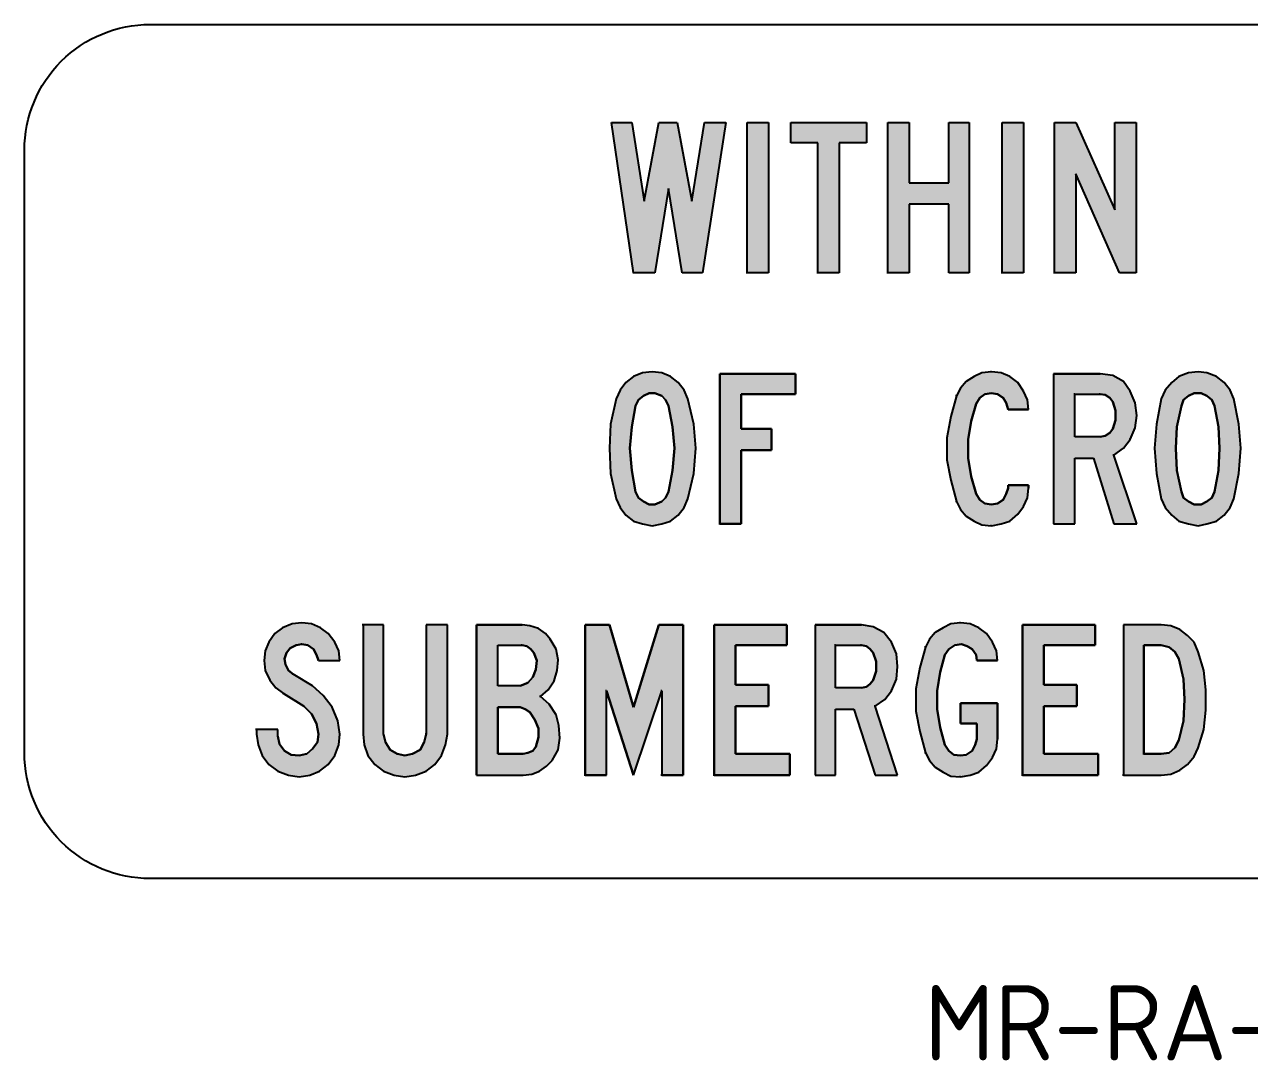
# Model space of a CAD drawing. Extents: x 156.8 to 246.8, y 192.8 to 234.
# Drawn here: x 156.84 to 205.58, y 192.76 to 234 of the extents above; entities that cross this region are included whole.
import ezdxf

# ---------------------------------------------------------------- set-up
doc = ezdxf.new("R2010")
doc.units = 0
doc.header["$MEASUREMENT"] = 0
doc.linetypes.add('CENTERX2', pattern=[101.6, 63.5, -12.7, 12.7, -12.7])
doc.layers.get('0').update_dxf_attribs({"linetype": 'CONTINUOUS'})
doc.layers.add('L35', color=3, linetype='CONTINUOUS')
doc.layers.add('T25', color=1, linetype='CONTINUOUS')
doc.styles.add('ISO', font='iso3098b.shx')

msp = doc.modelspace()

# ---------------------------------------------------------------- hatches: boundary and pattern name
at = {"layer": 'T25', "linetype": 'CENTERX2'}
h = msp.add_hatch(color=256, dxfattribs=at)
h.paths.add_polyline_path([(181.926, 224.114), (181.077, 224.114), (180.189, 230.096), (181, 230.096), (181.501, 226.97), (182.08, 230.096), (182.813, 230.096), (183.392, 226.97), (183.894, 230.096), (184.743, 230.096), (183.817, 224.114), (183.006, 224.114), (182.466, 227.472)])
h.paths.add_polyline_path([(186.441, 224.114), (185.592, 224.114), (185.592, 230.096), (186.441, 230.096)])
h.paths.add_polyline_path([(189.258, 224.114), (188.409, 224.114), (188.409, 229.285), (187.329, 229.285), (187.329, 230.096), (190.339, 230.096), (190.339, 229.285), (189.258, 229.285)])
h.paths.add_polyline_path([(192.037, 224.114), (191.188, 224.114), (191.188, 230.096), (192.037, 230.096), (192.037, 227.703), (193.619, 227.703), (193.619, 230.096), (194.43, 230.096), (194.43, 224.114), (193.619, 224.114), (193.619, 226.854), (192.037, 226.854)])
h.paths.add_polyline_path([(196.591, 224.114), (195.742, 224.114), (195.742, 230.096), (196.591, 230.096)])
h.paths.add_polyline_path([(198.675, 224.114), (197.826, 224.114), (197.826, 230.096), (198.675, 230.096), (200.218, 226.623), (200.218, 230.096), (201.067, 230.096), (201.067, 224.114), (200.411, 224.114), (198.675, 228.05)])
edge = h.paths.add_edge_path()
edge.add_line((181.077, 224.114), (181.038, 224.114))
edge.add_line((185.592, 224.114), (185.553, 224.114))
edge.add_line((188.409, 224.114), (188.371, 224.114))
edge.add_line((191.188, 224.114), (191.149, 224.114))
edge.add_line((195.742, 224.114), (195.703, 224.114))
edge.add_line((197.826, 224.114), (197.787, 224.114))
h = msp.add_hatch(color=256, dxfattribs=at)
h.paths.add_polyline_path([(183.547, 217.129), (183.469, 218.094), (183.238, 219.097), (183.084, 219.444), (182.852, 219.753), (182.543, 219.985), (182.196, 220.139), (181.81, 220.178), (181.424, 220.139), (181.077, 219.985), (180.768, 219.753), (180.537, 219.444), (180.382, 219.097), (180.151, 218.094), (180.112, 217.129), (180.151, 216.126), (180.382, 215.122), (180.537, 214.775), (180.768, 214.466), (181.077, 214.235), (181.424, 214.119), (181.81, 214.042), (182.196, 214.119), (182.543, 214.235), (182.852, 214.466), (183.084, 214.775), (183.238, 215.122), (183.469, 216.126)])
h.paths.add_polyline_path([(182.62, 216.241), (182.466, 215.392), (182.35, 215.161), (182.196, 215.006), (181.926, 214.891), (181.694, 214.891), (181.463, 215.006), (181.27, 215.161), (181.154, 215.392), (181, 216.241), (180.922, 217.129), (181, 217.978), (181.154, 218.827), (181.27, 219.059), (181.463, 219.213), (181.694, 219.329), (181.926, 219.329), (182.196, 219.213), (182.35, 219.059), (182.466, 218.827), (182.62, 217.978), (182.698, 217.129)], flags=16)
h.paths.add_polyline_path([(186.557, 217.901), (185.361, 217.901), (185.361, 219.29), (187.522, 219.29), (187.522, 220.101), (184.511, 220.101), (184.511, 214.119), (185.361, 214.119), (185.361, 217.052), (186.557, 217.052)])
h.paths.add_polyline_path([(194.391, 217.476), (194.507, 218.21), (194.7, 218.904), (194.854, 219.136), (195.047, 219.29), (195.317, 219.329), (195.549, 219.29), (195.78, 219.136), (195.896, 218.943), (195.973, 218.673), (196.784, 218.673), (196.745, 219.059), (196.591, 219.406), (196.359, 219.753), (196.051, 219.985), (195.703, 220.139), (195.317, 220.178), (194.931, 220.139), (194.623, 219.985), (194.314, 219.792), (194.082, 219.522), (193.928, 219.213), (193.696, 218.402), (193.542, 217.553), (193.542, 216.666), (193.696, 215.855), (193.928, 215.006), (194.082, 214.698), (194.314, 214.428), (194.623, 214.235), (194.931, 214.08), (195.317, 214.042), (195.703, 214.119), (196.051, 214.235), (196.359, 214.505), (196.591, 214.813), (196.745, 215.161), (196.784, 215.547), (196.784, 215.662), (196.745, 215.662), (195.973, 215.662), (195.973, 215.547), (195.896, 215.315), (195.78, 215.084), (195.549, 214.929), (195.317, 214.891), (195.047, 214.929), (194.854, 215.084), (194.7, 215.315), (194.507, 216.01), (194.391, 216.743)])
h.paths.add_polyline_path([(200.836, 217.476), (201.029, 217.939), (201.106, 218.441), (201.029, 218.943), (200.836, 219.406), (200.566, 219.792), (200.141, 220.023), (199.64, 220.101), (199.601, 220.101), (197.787, 220.101), (197.787, 214.119), (198.636, 214.119), (198.636, 216.743), (199.369, 216.743), (200.18, 214.119), (201.106, 214.119), (200.18, 216.859), (200.566, 217.129)])
h.paths.add_polyline_path([(198.636, 217.592), (198.636, 219.29), (199.64, 219.29), (199.833, 219.252), (200.025, 219.136), (200.141, 218.981), (200.257, 218.634), (200.257, 218.248), (200.141, 217.901), (200.025, 217.746), (199.833, 217.631), (199.64, 217.592)], flags=16)
h.paths.add_polyline_path([(205.235, 217.129), (205.158, 218.094), (204.965, 219.097), (204.811, 219.444), (204.579, 219.753), (204.271, 219.985), (203.885, 220.139), (203.537, 220.178), (203.151, 220.139), (202.766, 219.985), (202.495, 219.753), (202.225, 219.444), (202.071, 219.097), (201.878, 218.094), (201.801, 217.129), (201.878, 216.126), (202.071, 215.122), (202.225, 214.775), (202.495, 214.466), (202.766, 214.235), (203.151, 214.119), (203.537, 214.042), (203.885, 214.119), (204.271, 214.235), (204.579, 214.466), (204.811, 214.775), (204.965, 215.122), (205.158, 216.126)])
h.paths.add_polyline_path([(202.65, 217.129), (202.688, 217.978), (202.881, 218.827), (202.958, 219.059), (203.151, 219.213), (203.383, 219.329), (203.653, 219.329), (203.885, 219.213), (204.078, 219.059), (204.193, 218.827), (204.348, 217.978), (204.386, 217.129), (204.348, 216.241), (204.193, 215.392), (204.078, 215.161), (203.885, 215.006), (203.653, 214.891), (203.383, 214.891), (203.151, 215.006), (202.958, 215.161), (202.881, 215.392), (202.688, 216.241)], flags=16)
h.paths.add_polyline_path([(208.168, 217.669), (207.397, 218.132), (207.204, 218.287), (207.088, 218.518), (207.049, 218.75), (207.126, 218.981), (207.281, 219.174), (207.512, 219.29), (207.744, 219.329), (207.975, 219.29), (208.207, 219.136), (208.361, 218.904), (208.4, 218.673), (209.249, 218.673), (209.21, 219.059), (209.056, 219.406), (208.824, 219.753), (208.516, 219.985), (208.13, 220.139), (207.744, 220.178), (207.358, 220.139), (207.011, 219.985), (206.702, 219.753), (206.432, 219.406), (206.316, 219.059), (206.239, 218.673), (206.316, 218.287), (206.47, 217.901), (206.702, 217.592), (207.011, 217.36), (207.821, 216.859), (208.13, 216.55), (208.323, 216.164), (208.4, 215.74), (208.361, 215.431), (208.168, 215.161), (207.937, 214.968), (207.628, 214.891), (207.319, 214.929), (207.049, 215.084), (206.856, 215.354), (206.779, 215.662), (206.779, 215.933), (205.969, 215.933), (205.969, 215.74), (206.007, 215.315), (206.162, 214.891), (206.432, 214.543), (206.779, 214.273), (207.204, 214.119), (207.628, 214.042), (208.053, 214.119), (208.439, 214.273), (208.786, 214.543), (209.056, 214.891), (209.21, 215.315), (209.249, 215.74), (209.172, 216.28), (208.94, 216.82), (208.593, 217.283)])
h.paths.add_polyline_path([(213.147, 215.315), (213.185, 215.74), (213.07, 216.28), (212.877, 216.82), (212.529, 217.283), (212.105, 217.669), (211.333, 218.132), (211.14, 218.287), (211.024, 218.518), (210.986, 218.75), (211.063, 218.981), (211.217, 219.174), (211.449, 219.29), (211.68, 219.329), (211.912, 219.29), (212.143, 219.136), (212.259, 218.904), (212.336, 218.673), (213.185, 218.673), (213.108, 219.059), (212.992, 219.406), (212.722, 219.753), (212.414, 219.985), (212.066, 220.139), (211.68, 220.178), (211.294, 220.139), (210.908, 219.985), (210.6, 219.753), (210.368, 219.406), (210.214, 219.059), (210.175, 218.673), (210.214, 218.287), (210.368, 217.901), (210.638, 217.592), (210.947, 217.36), (211.719, 216.859), (212.066, 216.55), (212.259, 216.164), (212.336, 215.74), (212.298, 215.431), (212.105, 215.161), (211.873, 214.968), (211.564, 214.891), (211.256, 214.929), (210.947, 215.084), (210.793, 215.354), (210.715, 215.662), (210.715, 215.933), (209.866, 215.933), (209.866, 215.74), (209.944, 215.315), (210.098, 214.891), (210.368, 214.543), (210.715, 214.273), (211.14, 214.119), (211.564, 214.042), (211.989, 214.119), (212.375, 214.273), (212.722, 214.543), (212.992, 214.891)])
h.paths.add_polyline_path([(214.922, 220.101), (214.112, 220.101), (214.112, 214.119), (214.922, 214.119)])
h.paths.add_polyline_path([(217.006, 218.055), (218.743, 214.119), (219.399, 214.119), (219.399, 220.101), (218.588, 220.101), (218.588, 216.627), (217.006, 220.101), (216.196, 220.101), (216.196, 214.119), (217.006, 214.119)])
h.paths.add_polyline_path([(221.328, 216.743), (221.328, 217.476), (221.444, 218.21), (221.637, 218.904), (221.791, 219.136), (222.023, 219.29), (222.293, 219.329), (222.525, 219.252), (222.718, 219.136), (222.833, 218.904), (222.911, 218.673), (223.721, 218.673), (223.682, 219.059), (223.528, 219.406), (223.296, 219.753), (222.988, 219.985), (222.602, 220.139), (222.216, 220.178), (221.869, 220.139), (221.56, 219.985), (221.251, 219.792), (221.02, 219.522), (220.865, 219.213), (220.595, 218.402), (220.479, 217.553), (220.479, 216.666), (220.595, 215.855), (220.865, 215.006), (221.02, 214.698), (221.251, 214.428), (221.56, 214.235), (221.869, 214.08), (222.216, 214.042), (222.602, 214.119), (222.988, 214.235), (223.296, 214.505), (223.528, 214.813), (223.682, 215.161), (223.721, 215.547), (223.721, 216.975), (222.216, 216.975), (222.216, 216.164), (222.911, 216.164), (222.911, 215.547), (222.833, 215.315), (222.679, 215.084), (222.486, 214.929), (222.216, 214.891), (221.984, 214.929), (221.753, 215.084), (221.637, 215.315), (221.444, 216.01)])
h = msp.add_hatch(color=256, dxfattribs=at)
h.paths.add_polyline_path([(169.075, 206.825), (168.727, 207.288), (168.303, 207.674), (167.531, 208.137), (167.338, 208.291), (167.222, 208.523), (167.184, 208.754), (167.261, 208.986), (167.415, 209.179), (167.647, 209.295), (167.878, 209.333), (168.11, 209.295), (168.341, 209.14), (168.457, 208.909), (168.534, 208.677), (169.383, 208.677), (169.345, 209.063), (169.19, 209.411), (168.92, 209.758), (168.612, 209.989), (168.264, 210.144), (167.878, 210.182), (167.492, 210.144), (167.106, 209.989), (166.798, 209.758), (166.566, 209.411), (166.412, 209.063), (166.373, 208.677), (166.412, 208.291), (166.605, 207.905), (166.836, 207.597), (167.145, 207.365), (167.956, 206.863), (168.264, 206.555), (168.457, 206.169), (168.534, 205.744), (168.496, 205.436), (168.303, 205.165), (168.071, 204.972), (167.763, 204.895), (167.454, 204.934), (167.184, 205.088), (166.991, 205.358), (166.914, 205.667), (166.914, 205.937), (166.064, 205.937), (166.064, 205.744), (166.142, 205.32), (166.296, 204.895), (166.566, 204.548), (166.914, 204.278), (167.338, 204.123), (167.763, 204.046), (168.187, 204.123), (168.573, 204.278), (168.92, 204.548), (169.19, 204.895), (169.345, 205.32), (169.383, 205.744), (169.306, 206.285)])
h.paths.add_polyline_path([(171.12, 210.105), (170.31, 210.105), (170.31, 205.744), (170.348, 205.32), (170.503, 204.895), (170.773, 204.548), (171.12, 204.278), (171.545, 204.123), (171.969, 204.046), (172.394, 204.123), (172.818, 204.278), (173.165, 204.548), (173.436, 204.895), (173.59, 205.32), (173.667, 205.744), (173.667, 210.105), (172.818, 210.105), (172.818, 205.744), (172.741, 205.436), (172.587, 205.127), (172.278, 204.972), (171.969, 204.895), (171.66, 204.972), (171.39, 205.127), (171.197, 205.436), (171.12, 205.744)])
h.paths.add_polyline_path([(177.681, 207.52), (177.912, 207.867), (178.028, 208.291), (178.067, 208.716), (177.989, 209.14), (177.758, 209.526), (177.565, 209.758), (177.295, 209.951), (176.947, 210.067), (176.639, 210.105), (176.6, 210.105), (174.825, 210.105), (174.825, 204.123), (176.677, 204.123), (177.025, 204.162), (177.333, 204.278), (177.604, 204.471), (177.835, 204.702), (178.067, 205.127), (178.144, 205.59), (178.105, 206.092), (177.989, 206.516), (177.719, 206.941), (177.372, 207.249)])
h.paths.add_polyline_path([(176.562, 206.825), (176.754, 206.748), (176.947, 206.632), (177.14, 206.323), (177.295, 205.976), (177.295, 205.629), (177.179, 205.243), (177.063, 205.088), (176.87, 205.011), (176.677, 204.972), (175.674, 204.972), (175.674, 206.825)], flags=16)
h.paths.add_polyline_path([(175.674, 207.674), (175.674, 209.295), (176.639, 209.295), (176.832, 209.256), (176.986, 209.14), (177.102, 208.986), (177.218, 208.677), (177.179, 208.33), (177.063, 208.021), (176.87, 207.79), (176.562, 207.674)], flags=16)
h.paths.add_polyline_path([(182.196, 207.481), (182.196, 204.123), (183.045, 204.123), (183.045, 210.105), (182.08, 210.105), (181.077, 206.825), (180.112, 210.105), (179.147, 210.105), (179.147, 204.123), (179.996, 204.123), (179.996, 207.481), (181.077, 204.123)])
h.paths.add_polyline_path([(186.441, 207.712), (185.129, 207.712), (185.129, 209.295), (187.174, 209.295), (187.174, 210.105), (184.28, 210.105), (184.28, 204.123), (187.29, 204.123), (187.29, 204.972), (185.129, 204.972), (185.129, 206.863), (186.441, 206.863)])
h.paths.add_polyline_path([(191.342, 207.481), (191.535, 207.944), (191.574, 208.446), (191.535, 208.947), (191.342, 209.411), (191.034, 209.796), (190.609, 210.028), (190.146, 210.105), (190.107, 210.105), (188.294, 210.105), (188.294, 204.123), (189.104, 204.123), (189.104, 206.748), (189.837, 206.748), (190.686, 204.123), (191.574, 204.123), (190.686, 206.863), (191.072, 207.134)])
h.paths.add_polyline_path([(190.339, 207.635), (190.146, 207.597), (189.104, 207.597), (189.104, 209.295), (190.146, 209.295), (190.339, 209.256), (190.493, 209.14), (190.609, 208.986), (190.725, 208.639), (190.725, 208.253), (190.609, 207.905), (190.493, 207.751)], flags=16)
h.paths.add_polyline_path([(193.156, 207.481), (193.272, 208.214), (193.465, 208.909), (193.619, 209.14), (193.851, 209.295), (194.121, 209.333), (194.352, 209.256), (194.545, 209.14), (194.7, 208.909), (194.738, 208.677), (195.549, 208.677), (195.51, 209.063), (195.356, 209.411), (195.124, 209.758), (194.816, 209.989), (194.468, 210.144), (194.082, 210.182), (193.696, 210.144), (193.388, 209.989), (193.079, 209.796), (192.847, 209.526), (192.693, 209.218), (192.461, 208.407), (192.307, 207.558), (192.307, 206.671), (192.461, 205.86), (192.693, 205.011), (192.847, 204.702), (193.079, 204.432), (193.388, 204.239), (193.696, 204.085), (194.082, 204.046), (194.468, 204.123), (194.816, 204.239), (195.124, 204.509), (195.356, 204.818), (195.51, 205.165), (195.549, 205.551), (195.549, 206.979), (194.082, 206.979), (194.082, 206.169), (194.738, 206.169), (194.738, 205.551), (194.661, 205.32), (194.545, 205.088), (194.314, 204.934), (194.082, 204.895), (193.812, 204.934), (193.619, 205.088), (193.465, 205.32), (193.272, 206.014), (193.156, 206.748)])
h.paths.add_polyline_path([(198.713, 207.712), (197.401, 207.712), (197.401, 209.295), (199.447, 209.295), (199.447, 210.105), (196.552, 210.105), (196.552, 204.123), (199.562, 204.123), (199.562, 204.972), (197.401, 204.972), (197.401, 206.863), (198.713, 206.863)])
h.paths.add_polyline_path([(203.846, 207.52), (203.769, 208.291), (203.537, 209.025), (203.383, 209.411), (203.113, 209.681), (202.804, 209.912), (202.457, 210.067), (202.071, 210.105), (200.566, 210.105), (200.566, 204.123), (202.071, 204.123), (202.457, 204.162), (202.804, 204.316), (203.113, 204.548), (203.383, 204.857), (203.537, 205.204), (203.769, 205.937), (203.846, 206.709)])
h.paths.add_polyline_path([(201.376, 209.295), (202.071, 209.295), (202.38, 209.218), (202.611, 209.025), (202.766, 208.754), (202.958, 207.944), (202.997, 207.134), (202.958, 206.285), (202.766, 205.513), (202.611, 205.204), (202.38, 205.011), (202.071, 204.972), (201.376, 204.972)], flags=16)

# ---------------------------------------------------------------- linework, layer by layer
at = {"color": 3}
for p, q in [((181.077, 224.114), (180.189, 230.096)), ((180.189, 230.096), (181, 230.096)), ((181, 230.096), (181.501, 226.97)), ((181.501, 226.97), (182.08, 230.096)), ((182.08, 230.096), (182.813, 230.096)), ((182.813, 230.096), (183.392, 226.97)), ((183.392, 226.97), (183.894, 230.096)), ((184.743, 230.096), (183.817, 224.114)), ((183.894, 230.096), (184.743, 230.096)), ((185.592, 224.114), (185.592, 230.096)), ((185.592, 230.096), (186.441, 230.096)), ((186.441, 230.096), (186.441, 224.114)), ((187.329, 229.285), (187.329, 230.096)), ((187.329, 230.096), (190.339, 230.096)), ((190.339, 230.096), (190.339, 229.285)), ((191.188, 224.114), (191.188, 230.096)), ((191.188, 230.096), (192.037, 230.096)), ((192.037, 230.096), (192.037, 227.703)), ((193.619, 227.703), (193.619, 230.096)), ((193.619, 230.096), (194.43, 230.096)), ((194.43, 230.096), (194.43, 224.114)), ((195.742, 224.114), (195.742, 230.096)), ((195.742, 230.096), (196.591, 230.096)), ((196.591, 230.096), (196.591, 224.114)), ((197.826, 224.114), (197.826, 230.096)), ((197.826, 230.096), (198.675, 230.096)), ((198.675, 230.096), (200.218, 226.623)), ((200.218, 226.623), (200.218, 230.096)), ((200.218, 230.096), (201.067, 230.096)), ((201.067, 230.096), (201.067, 224.114)), ((188.409, 229.285), (187.329, 229.285)), ((188.409, 224.114), (188.409, 229.285)), ((190.339, 229.285), (189.258, 229.285)), ((189.258, 229.285), (189.258, 224.114)), ((192.037, 227.703), (193.619, 227.703)), ((200.411, 224.114), (198.675, 228.05)), ((198.675, 228.05), (198.675, 224.114)), ((182.466, 227.472), (181.926, 224.114)), ((183.006, 224.114), (182.466, 227.472)), ((193.619, 226.854), (192.037, 226.854)), ((192.037, 226.854), (192.037, 224.114)), ((193.619, 224.114), (193.619, 226.854)), ((181.077, 224.114), (181.038, 224.114)), ((181.926, 224.114), (181.077, 224.114)), ((183.817, 224.114), (183.006, 224.114)), ((185.592, 224.114), (185.553, 224.114)), ((186.441, 224.114), (185.592, 224.114)), ((188.409, 224.114), (188.371, 224.114)), ((189.258, 224.114), (188.409, 224.114)), ((191.188, 224.114), (191.149, 224.114)), ((192.037, 224.114), (191.188, 224.114)), ((194.43, 224.114), (193.619, 224.114)), ((195.742, 224.114), (195.703, 224.114)), ((196.591, 224.114), (195.742, 224.114)), ((197.826, 224.114), (197.787, 224.114)), ((198.675, 224.114), (197.826, 224.114)), ((201.067, 224.114), (200.411, 224.114)), ((181.077, 219.985), (180.768, 219.753)), ((181.424, 220.139), (181.077, 219.985)), ((181.81, 220.178), (181.424, 220.139)), ((182.196, 220.139), (181.81, 220.178)), ((182.543, 219.985), (182.196, 220.139)), ((182.852, 219.753), (182.543, 219.985)), ((184.511, 214.119), (184.511, 220.101)), ((184.511, 220.101), (187.522, 220.101)), ((187.522, 220.101), (187.522, 219.29)), ((194.623, 219.985), (194.314, 219.792)), ((194.931, 220.139), (194.623, 219.985)), ((195.317, 220.178), (194.931, 220.139)), ((195.317, 220.178), (195.279, 220.178)), ((195.703, 220.139), (195.317, 220.178)), ((196.051, 219.985), (195.703, 220.139)), ((196.359, 219.753), (196.051, 219.985)), ((197.787, 220.101), (197.787, 214.119)), ((197.787, 220.101), (199.64, 220.101)), ((199.64, 220.101), (199.601, 220.101)), ((199.64, 220.101), (199.601, 220.101)), ((200.141, 220.023), (199.64, 220.101)), ((200.566, 219.792), (200.141, 220.023)), ((202.766, 219.985), (202.495, 219.753)), ((203.151, 220.139), (202.766, 219.985)), ((203.537, 220.178), (203.151, 220.139)), ((203.885, 220.139), (203.537, 220.178)), ((204.271, 219.985), (203.885, 220.139)), ((204.579, 219.753), (204.271, 219.985)), ((180.537, 219.444), (180.382, 219.097)), ((180.768, 219.753), (180.537, 219.444)), ((183.084, 219.444), (182.852, 219.753)), ((183.238, 219.097), (183.084, 219.444)), ((194.082, 219.522), (193.928, 219.213)), ((194.314, 219.792), (194.082, 219.522)), ((196.591, 219.406), (196.359, 219.753)), ((196.745, 219.059), (196.591, 219.406)), ((200.836, 219.406), (200.566, 219.792)), ((200.836, 219.406), (200.797, 219.406)), ((201.029, 218.943), (200.836, 219.406)), ((202.225, 219.444), (202.071, 219.097)), ((202.495, 219.753), (202.225, 219.444)), ((204.811, 219.444), (204.579, 219.753)), ((204.965, 219.097), (204.811, 219.444)), ((180.382, 219.097), (180.151, 218.094)), ((181.27, 219.059), (181.154, 218.827)), ((181.463, 219.213), (181.27, 219.059)), ((181.694, 219.329), (181.463, 219.213)), ((181.926, 219.329), (181.694, 219.329)), ((182.196, 219.213), (181.926, 219.329)), ((182.35, 219.059), (182.196, 219.213)), ((182.466, 218.827), (182.35, 219.059)), ((183.469, 218.094), (183.238, 219.097)), ((187.522, 219.29), (185.361, 219.29)), ((185.361, 219.29), (185.361, 217.901)), ((193.928, 219.213), (193.696, 218.402)), ((193.928, 219.213), (193.889, 219.213)), ((194.7, 218.904), (194.507, 218.21)), ((194.854, 219.136), (194.7, 218.904)), ((195.047, 219.29), (194.854, 219.136)), ((195.317, 219.329), (195.047, 219.29)), ((195.549, 219.29), (195.317, 219.329)), ((195.78, 219.136), (195.549, 219.29)), ((195.896, 218.943), (195.78, 219.136)), ((195.973, 218.673), (195.896, 218.943)), ((196.784, 218.673), (196.745, 219.059)), ((198.636, 219.29), (198.598, 219.29)), ((198.636, 219.29), (199.64, 219.29)), ((198.636, 217.592), (198.636, 219.29)), ((199.64, 219.29), (199.601, 219.29)), ((199.64, 219.29), (199.601, 219.29)), ((199.833, 219.252), (199.64, 219.29)), ((200.025, 219.136), (199.833, 219.252)), ((200.141, 218.981), (200.025, 219.136)), ((200.141, 218.981), (200.103, 218.981)), ((200.257, 218.634), (200.141, 218.981)), ((201.106, 218.441), (201.029, 218.943)), ((202.071, 219.097), (201.878, 218.094)), ((202.958, 219.059), (202.881, 218.827)), ((203.151, 219.213), (202.958, 219.059)), ((203.383, 219.329), (203.151, 219.213)), ((203.653, 219.329), (203.383, 219.329)), ((203.885, 219.213), (203.653, 219.329)), ((204.078, 219.059), (203.885, 219.213)), ((204.193, 218.827), (204.078, 219.059)), ((205.158, 218.094), (204.965, 219.097)), ((181.154, 218.827), (181, 217.978)), ((182.62, 217.978), (182.466, 218.827)), ((193.696, 218.402), (193.542, 217.553)), ((196.784, 218.673), (195.973, 218.673)), ((200.257, 218.248), (200.257, 218.634)), ((201.029, 217.939), (201.106, 218.441)), ((202.881, 218.827), (202.688, 217.978)), ((204.348, 217.978), (204.193, 218.827)), ((180.151, 218.094), (180.112, 217.129)), ((181, 217.978), (180.922, 217.129)), ((182.698, 217.129), (182.62, 217.978)), ((183.547, 217.129), (183.469, 218.094)), ((185.361, 217.901), (186.557, 217.901)), ((186.557, 217.901), (186.557, 217.052)), ((194.507, 218.21), (194.391, 217.476)), ((200.025, 217.746), (200.141, 217.901)), ((200.141, 217.901), (200.103, 217.901)), ((200.141, 217.901), (200.257, 218.248)), ((200.836, 217.476), (201.029, 217.939)), ((201.878, 218.094), (201.801, 217.129)), ((202.688, 217.978), (202.65, 217.129)), ((204.386, 217.129), (204.348, 217.978)), ((205.235, 217.129), (205.158, 218.094)), ((193.542, 217.553), (193.542, 216.666)), ((194.391, 217.476), (194.391, 216.743)), ((199.64, 217.592), (198.636, 217.592)), ((199.64, 217.592), (199.833, 217.631)), ((199.833, 217.631), (200.025, 217.746)), ((200.566, 217.129), (200.836, 217.476)), ((200.836, 217.476), (200.797, 217.476)), ((180.112, 217.129), (180.151, 216.126)), ((180.922, 217.129), (181, 216.241)), ((182.62, 216.241), (182.698, 217.129)), ((183.469, 216.126), (183.547, 217.129)), ((186.557, 217.052), (185.361, 217.052)), ((185.361, 217.052), (185.361, 214.119)), ((200.18, 216.859), (200.566, 217.129)), ((201.801, 217.129), (201.878, 216.126)), ((202.65, 217.129), (202.688, 216.241)), ((204.348, 216.241), (204.386, 217.129)), ((205.158, 216.126), (205.235, 217.129)), ((193.542, 216.666), (193.696, 215.855)), ((194.391, 216.743), (194.507, 216.01)), ((198.636, 214.119), (198.636, 216.743)), ((198.636, 216.743), (199.369, 216.743)), ((199.369, 216.743), (200.18, 214.119)), ((200.18, 216.859), (200.141, 216.859)), ((201.106, 214.119), (200.18, 216.859)), ((180.151, 216.126), (180.382, 215.122)), ((181, 216.241), (181.154, 215.392)), ((182.466, 215.392), (182.62, 216.241)), ((183.238, 215.122), (183.469, 216.126)), ((194.507, 216.01), (194.7, 215.315)), ((201.878, 216.126), (202.071, 215.122)), ((202.688, 216.241), (202.881, 215.392)), ((204.193, 215.392), (204.348, 216.241)), ((204.965, 215.122), (205.158, 216.126)), ((193.696, 215.855), (193.928, 215.006)), ((195.896, 215.315), (195.973, 215.547)), ((195.973, 215.547), (195.973, 215.662)), ((195.973, 215.662), (196.784, 215.662)), ((196.784, 215.662), (196.745, 215.662)), ((196.784, 215.547), (196.745, 215.547)), ((196.745, 215.161), (196.784, 215.547)), ((196.784, 215.547), (196.745, 215.547)), ((196.784, 215.662), (196.784, 215.547)), ((180.382, 215.122), (180.537, 214.775)), ((181.154, 215.392), (181.27, 215.161)), ((181.27, 215.161), (181.463, 215.006)), ((181.463, 215.006), (181.694, 214.891)), ((181.926, 214.891), (182.196, 215.006)), ((182.196, 215.006), (182.35, 215.161)), ((182.35, 215.161), (182.466, 215.392)), ((182.466, 215.392), (182.428, 215.392)), ((183.084, 214.775), (183.238, 215.122)), ((183.238, 215.122), (183.199, 215.122)), ((193.928, 215.006), (193.889, 215.006)), ((193.928, 215.006), (194.082, 214.698)), ((194.7, 215.315), (194.854, 215.084)), ((194.854, 215.084), (195.047, 214.929)), ((195.549, 214.929), (195.78, 215.084)), ((195.78, 215.084), (195.896, 215.315)), ((196.591, 214.813), (196.745, 215.161)), ((202.071, 215.122), (202.225, 214.775)), ((202.881, 215.392), (202.958, 215.161)), ((202.958, 215.161), (203.151, 215.006)), ((203.151, 215.006), (203.383, 214.891)), ((203.653, 214.891), (203.885, 215.006)), ((203.885, 215.006), (204.078, 215.161)), ((204.078, 215.161), (204.193, 215.392)), ((204.193, 215.392), (204.155, 215.392)), ((204.811, 214.775), (204.965, 215.122)), ((204.965, 215.122), (204.927, 215.122)), ((180.537, 214.775), (180.768, 214.466)), ((181.694, 214.891), (181.926, 214.891)), ((182.852, 214.466), (183.084, 214.775)), ((194.082, 214.698), (194.314, 214.428)), ((195.047, 214.929), (195.317, 214.891)), ((195.317, 214.891), (195.549, 214.929)), ((196.051, 214.235), (196.359, 214.505)), ((196.359, 214.505), (196.591, 214.813)), ((202.225, 214.775), (202.495, 214.466)), ((203.383, 214.891), (203.653, 214.891)), ((204.579, 214.466), (204.811, 214.775)), ((180.768, 214.466), (181.077, 214.235)), ((181.077, 214.235), (181.424, 214.119)), ((181.424, 214.119), (181.81, 214.042)), ((181.81, 214.042), (182.196, 214.119)), ((182.196, 214.119), (182.543, 214.235)), ((182.543, 214.235), (182.852, 214.466)), ((184.511, 214.119), (184.473, 214.119)), ((185.361, 214.119), (184.511, 214.119)), ((194.314, 214.428), (194.623, 214.235)), ((194.623, 214.235), (194.931, 214.08)), ((194.931, 214.08), (195.317, 214.042)), ((195.317, 214.042), (195.279, 214.042)), ((195.317, 214.042), (195.703, 214.119)), ((195.703, 214.119), (196.051, 214.235)), ((197.787, 214.119), (198.636, 214.119)), ((200.18, 214.119), (201.106, 214.119)), ((202.495, 214.466), (202.766, 214.235)), ((202.766, 214.235), (203.151, 214.119)), ((203.151, 214.119), (203.537, 214.042)), ((203.537, 214.042), (203.885, 214.119)), ((203.885, 214.119), (204.271, 214.235)), ((204.271, 214.235), (204.579, 214.466)), ((167.492, 210.144), (167.106, 209.989)), ((167.878, 210.182), (167.492, 210.144)), ((168.264, 210.144), (167.878, 210.182)), ((168.612, 209.989), (168.264, 210.144)), ((170.31, 210.105), (170.271, 210.105)), ((170.31, 210.105), (170.31, 205.744)), ((171.12, 210.105), (170.31, 210.105)), ((171.12, 205.744), (171.12, 210.105)), ((173.667, 210.105), (172.818, 210.105)), ((172.818, 210.105), (172.818, 205.744)), ((173.667, 205.744), (173.667, 210.105)), ((174.825, 204.123), (174.825, 210.105)), ((174.825, 210.105), (176.639, 210.105)), ((176.639, 210.105), (176.6, 210.105)), ((176.639, 210.105), (176.6, 210.105)), ((176.947, 210.067), (176.639, 210.105)), ((179.147, 204.123), (179.147, 210.105)), ((179.147, 210.105), (180.112, 210.105)), ((180.112, 210.105), (181.077, 206.825)), ((181.077, 206.825), (182.08, 210.105)), ((182.08, 210.105), (183.045, 210.105)), ((183.045, 210.105), (183.045, 204.123)), ((184.28, 204.123), (184.28, 210.105)), ((184.28, 210.105), (187.174, 210.105)), ((187.174, 210.105), (187.174, 209.295)), ((188.294, 210.105), (188.294, 204.123)), ((188.294, 210.105), (190.146, 210.105)), ((190.146, 210.105), (190.107, 210.105)), ((190.146, 210.105), (190.107, 210.105)), ((190.609, 210.028), (190.146, 210.105)), ((193.696, 210.144), (193.388, 209.989)), ((194.082, 210.182), (193.696, 210.144)), ((194.082, 210.182), (194.044, 210.182)), ((194.468, 210.144), (194.082, 210.182)), ((194.816, 209.989), (194.468, 210.144)), ((196.552, 204.123), (196.552, 210.105)), ((196.552, 210.105), (199.447, 210.105)), ((199.447, 210.105), (199.447, 209.295)), ((202.071, 210.105), (200.566, 210.105)), ((200.566, 210.105), (200.566, 204.123)), ((202.457, 210.067), (202.071, 210.105)), ((166.798, 209.758), (166.566, 209.411)), ((167.106, 209.989), (166.798, 209.758)), ((168.92, 209.758), (168.612, 209.989)), ((169.19, 209.411), (168.92, 209.758)), ((177.295, 209.951), (176.947, 210.067)), ((177.565, 209.758), (177.295, 209.951)), ((177.758, 209.526), (177.565, 209.758)), ((191.034, 209.796), (190.609, 210.028)), ((191.342, 209.411), (191.034, 209.796)), ((193.079, 209.796), (192.847, 209.526)), ((193.388, 209.989), (193.079, 209.796)), ((195.124, 209.758), (194.816, 209.989)), ((195.356, 209.411), (195.124, 209.758)), ((202.804, 209.912), (202.457, 210.067)), ((203.113, 209.681), (202.804, 209.912)), ((203.383, 209.411), (203.113, 209.681)), ((166.566, 209.411), (166.412, 209.063)), ((167.415, 209.179), (167.261, 208.986)), ((167.647, 209.295), (167.415, 209.179)), ((167.878, 209.333), (167.647, 209.295)), ((167.878, 209.333), (167.84, 209.333)), ((168.11, 209.295), (167.878, 209.333)), ((168.341, 209.14), (168.11, 209.295)), ((168.457, 208.909), (168.341, 209.14)), ((169.345, 209.063), (169.19, 209.411)), ((175.674, 207.674), (175.674, 209.295)), ((175.674, 209.295), (176.639, 209.295)), ((176.639, 209.295), (176.6, 209.295)), ((176.639, 209.295), (176.6, 209.295)), ((176.832, 209.256), (176.639, 209.295)), ((176.986, 209.14), (176.832, 209.256)), ((177.102, 208.986), (176.986, 209.14)), ((177.758, 209.526), (177.719, 209.526)), ((177.989, 209.14), (177.758, 209.526)), ((178.067, 208.716), (177.989, 209.14)), ((187.174, 209.295), (185.129, 209.295)), ((185.129, 209.295), (185.129, 207.712)), ((189.104, 209.295), (189.065, 209.295)), ((189.104, 209.295), (190.146, 209.295)), ((189.104, 207.597), (189.104, 209.295)), ((190.146, 209.295), (190.107, 209.295)), ((190.146, 209.295), (190.107, 209.295)), ((190.339, 209.256), (190.146, 209.295)), ((190.493, 209.14), (190.339, 209.256)), ((190.609, 208.986), (190.493, 209.14)), ((191.342, 209.411), (191.304, 209.411)), ((191.535, 208.947), (191.342, 209.411)), ((192.693, 209.218), (192.461, 208.407)), ((192.693, 209.218), (192.654, 209.218)), ((192.847, 209.526), (192.693, 209.218)), ((193.619, 209.14), (193.465, 208.909)), ((193.851, 209.295), (193.619, 209.14)), ((194.121, 209.333), (193.851, 209.295)), ((194.352, 209.256), (194.121, 209.333)), ((194.545, 209.14), (194.352, 209.256)), ((194.7, 208.909), (194.545, 209.14)), ((195.51, 209.063), (195.356, 209.411)), ((199.447, 209.295), (197.401, 209.295)), ((197.401, 209.295), (197.401, 207.712)), ((202.071, 209.295), (201.376, 209.295)), ((201.376, 209.295), (201.376, 204.972)), ((202.38, 209.218), (202.071, 209.295)), ((202.611, 209.025), (202.38, 209.218)), ((203.537, 209.025), (203.383, 209.411)), ((166.412, 209.063), (166.373, 208.677)), ((166.373, 208.677), (166.412, 208.291)), ((167.261, 208.986), (167.184, 208.754)), ((167.184, 208.754), (167.222, 208.523)), ((168.534, 208.677), (168.457, 208.909)), ((168.534, 208.677), (169.383, 208.677)), ((169.383, 208.677), (169.345, 209.063)), ((177.102, 208.986), (177.063, 208.986)), ((177.218, 208.677), (177.102, 208.986)), ((177.179, 208.33), (177.218, 208.677)), ((178.028, 208.291), (178.067, 208.716)), ((190.609, 208.986), (190.57, 208.986)), ((190.725, 208.639), (190.609, 208.986)), ((190.725, 208.253), (190.725, 208.639)), ((191.574, 208.446), (191.535, 208.947)), ((193.465, 208.909), (193.272, 208.214)), ((194.738, 208.677), (194.7, 208.909)), ((195.549, 208.677), (194.738, 208.677)), ((195.549, 208.677), (195.51, 209.063)), ((202.766, 208.754), (202.611, 209.025)), ((202.958, 207.944), (202.766, 208.754)), ((203.769, 208.291), (203.537, 209.025)), ((166.412, 208.291), (166.605, 207.905)), ((167.222, 208.523), (167.338, 208.291)), ((167.338, 208.291), (167.531, 208.137)), ((177.063, 208.021), (177.179, 208.33)), ((177.912, 207.867), (178.028, 208.291)), ((190.609, 207.905), (190.725, 208.253)), ((191.535, 207.944), (191.574, 208.446)), ((192.461, 208.407), (192.307, 207.558)), ((193.272, 208.214), (193.156, 207.481)), ((203.846, 207.52), (203.769, 208.291)), ((166.605, 207.905), (166.836, 207.597)), ((167.531, 208.137), (167.492, 208.137)), ((167.531, 208.137), (167.492, 208.137)), ((168.303, 207.674), (167.531, 208.137)), ((168.727, 207.288), (168.303, 207.674)), ((176.562, 207.674), (175.674, 207.674)), ((176.562, 207.674), (176.87, 207.79)), ((176.87, 207.79), (176.832, 207.79)), ((176.87, 207.79), (177.063, 208.021)), ((177.681, 207.52), (177.912, 207.867)), ((185.129, 207.712), (186.441, 207.712)), ((186.441, 207.712), (186.441, 206.863)), ((190.339, 207.635), (190.493, 207.751)), ((190.493, 207.751), (190.609, 207.905)), ((190.609, 207.905), (190.57, 207.905)), ((191.342, 207.481), (191.535, 207.944)), ((197.401, 207.712), (198.713, 207.712)), ((198.713, 207.712), (198.713, 206.863)), ((202.997, 207.134), (202.958, 207.944)), ((166.836, 207.597), (167.145, 207.365)), ((167.145, 207.365), (167.106, 207.365)), ((167.145, 207.365), (167.106, 207.365)), ((167.956, 206.863), (167.145, 207.365)), ((169.075, 206.825), (168.727, 207.288)), ((177.372, 207.249), (177.333, 207.249)), ((177.372, 207.249), (177.681, 207.52)), ((177.719, 206.941), (177.372, 207.249)), ((179.996, 207.481), (179.958, 207.481)), ((179.996, 207.481), (179.958, 207.481)), ((181.077, 204.123), (179.996, 207.481)), ((179.996, 204.123), (179.996, 207.481)), ((181.077, 204.123), (182.196, 207.481)), ((182.196, 207.481), (182.157, 207.481)), ((182.196, 207.481), (182.196, 204.123)), ((190.146, 207.597), (189.104, 207.597)), ((190.146, 207.597), (190.339, 207.635)), ((191.072, 207.134), (191.342, 207.481)), ((191.342, 207.481), (191.304, 207.481)), ((192.307, 207.558), (192.307, 206.671)), ((193.156, 207.481), (193.156, 206.748)), ((203.846, 206.709), (203.846, 207.52)), ((167.956, 206.863), (167.917, 206.863)), ((168.264, 206.555), (167.956, 206.863)), ((169.306, 206.285), (169.075, 206.825)), ((176.562, 206.825), (175.674, 206.825)), ((175.674, 206.825), (175.674, 204.972)), ((176.562, 206.825), (176.523, 206.825)), ((176.754, 206.748), (176.562, 206.825)), ((176.947, 206.632), (176.754, 206.748)), ((177.989, 206.516), (177.719, 206.941)), ((186.441, 206.863), (185.129, 206.863)), ((185.129, 206.863), (185.129, 204.972)), ((189.104, 204.123), (189.104, 206.748)), ((189.104, 206.748), (189.837, 206.748)), ((189.837, 206.748), (190.686, 204.123)), ((190.686, 206.863), (190.648, 206.863)), ((190.686, 206.863), (191.072, 207.134)), ((191.574, 204.123), (190.686, 206.863)), ((193.156, 206.748), (193.272, 206.014)), ((194.082, 206.169), (194.082, 206.979)), ((194.082, 206.979), (195.549, 206.979)), ((195.549, 206.979), (195.549, 205.551)), ((198.713, 206.863), (197.401, 206.863)), ((197.401, 206.863), (197.401, 204.972)), ((202.958, 206.285), (202.997, 207.134)), ((203.769, 205.937), (203.846, 206.709)), ((168.457, 206.169), (168.264, 206.555)), ((169.383, 205.744), (169.306, 206.285)), ((177.14, 206.323), (176.947, 206.632)), ((177.295, 205.976), (177.14, 206.323)), ((178.105, 206.092), (177.989, 206.516)), ((192.307, 206.671), (192.461, 205.86)), ((202.766, 205.513), (202.958, 206.285)), ((166.064, 205.937), (166.026, 205.937)), ((166.064, 205.937), (166.064, 205.744)), ((166.914, 205.937), (166.064, 205.937)), ((166.064, 205.744), (166.142, 205.32)), ((166.914, 205.667), (166.914, 205.937)), ((168.534, 205.744), (168.457, 206.169)), ((168.496, 205.436), (168.534, 205.744)), ((168.534, 205.744), (168.496, 205.744)), ((169.345, 205.32), (169.383, 205.744)), ((170.31, 205.744), (170.348, 205.32)), ((171.12, 205.744), (171.197, 205.436)), ((172.741, 205.436), (172.818, 205.744)), ((172.818, 205.744), (172.78, 205.744)), ((172.818, 205.744), (172.78, 205.744)), ((173.59, 205.32), (173.667, 205.744)), ((177.295, 205.629), (177.295, 205.976)), ((178.144, 205.59), (178.105, 206.092)), ((192.461, 205.86), (192.693, 205.011)), ((193.272, 206.014), (193.465, 205.32)), ((194.738, 206.169), (194.082, 206.169)), ((194.738, 205.551), (194.738, 206.169)), ((203.537, 205.204), (203.769, 205.937)), ((166.142, 205.32), (166.296, 204.895)), ((166.914, 205.667), (166.991, 205.358)), ((166.991, 205.358), (167.184, 205.088)), ((168.303, 205.165), (168.496, 205.436)), ((169.19, 204.895), (169.345, 205.32)), ((170.348, 205.32), (170.503, 204.895)), ((171.197, 205.436), (171.39, 205.127)), ((172.587, 205.127), (172.741, 205.436)), ((173.436, 204.895), (173.59, 205.32)), ((177.063, 205.088), (177.179, 205.243)), ((177.179, 205.243), (177.295, 205.629)), ((178.067, 205.127), (178.144, 205.59)), ((193.465, 205.32), (193.619, 205.088)), ((194.545, 205.088), (194.661, 205.32)), ((194.661, 205.32), (194.738, 205.551)), ((194.738, 205.551), (194.7, 205.551)), ((195.549, 205.551), (195.51, 205.551)), ((195.51, 205.165), (195.549, 205.551)), ((195.549, 205.551), (195.51, 205.551)), ((202.611, 205.204), (202.766, 205.513)), ((166.296, 204.895), (166.566, 204.548)), ((167.184, 205.088), (167.454, 204.934)), ((167.454, 204.934), (167.763, 204.895)), ((167.763, 204.895), (167.724, 204.895)), ((167.763, 204.895), (168.071, 204.972)), ((168.071, 204.972), (168.303, 205.165)), ((168.92, 204.548), (169.19, 204.895)), ((170.503, 204.895), (170.773, 204.548)), ((171.39, 205.127), (171.66, 204.972)), ((171.66, 204.972), (171.969, 204.895)), ((171.969, 204.895), (171.93, 204.895)), ((171.969, 204.895), (172.278, 204.972)), ((172.278, 204.972), (172.587, 205.127)), ((173.165, 204.548), (173.436, 204.895)), ((175.674, 204.972), (176.677, 204.972)), ((176.677, 204.972), (176.87, 205.011)), ((176.87, 205.011), (177.063, 205.088)), ((177.835, 204.702), (178.067, 205.127)), ((185.129, 204.972), (187.29, 204.972)), ((187.29, 204.972), (187.29, 204.123)), ((192.693, 205.011), (192.654, 205.011)), ((192.693, 205.011), (192.847, 204.702)), ((193.619, 205.088), (193.812, 204.934)), ((193.812, 204.934), (194.082, 204.895)), ((194.082, 204.895), (194.314, 204.934)), ((194.314, 204.934), (194.545, 205.088)), ((195.124, 204.509), (195.356, 204.818)), ((195.356, 204.818), (195.51, 205.165)), ((197.401, 204.972), (199.562, 204.972)), ((199.562, 204.972), (199.562, 204.123)), ((201.376, 204.972), (201.338, 204.972)), ((201.376, 204.972), (202.071, 204.972)), ((202.071, 204.972), (202.38, 205.011)), ((202.38, 205.011), (202.611, 205.204)), ((203.113, 204.548), (203.383, 204.857)), ((203.383, 204.857), (203.537, 205.204)), ((166.566, 204.548), (166.914, 204.278)), ((166.914, 204.278), (167.338, 204.123)), ((168.187, 204.123), (168.573, 204.278)), ((168.573, 204.278), (168.92, 204.548)), ((170.773, 204.548), (171.12, 204.278)), ((171.12, 204.278), (171.545, 204.123)), ((172.394, 204.123), (172.818, 204.278)), ((172.818, 204.278), (173.165, 204.548)), ((177.025, 204.162), (177.333, 204.278)), ((177.333, 204.278), (177.604, 204.471)), ((177.604, 204.471), (177.835, 204.702)), ((192.847, 204.702), (193.079, 204.432)), ((193.079, 204.432), (193.388, 204.239)), ((194.816, 204.239), (195.124, 204.509)), ((202.457, 204.162), (202.804, 204.316)), ((202.804, 204.316), (203.113, 204.548)), ((167.338, 204.123), (167.763, 204.046)), ((167.763, 204.046), (168.187, 204.123)), ((171.545, 204.123), (171.969, 204.046)), ((171.969, 204.046), (172.394, 204.123)), ((174.825, 204.123), (176.677, 204.123)), ((176.677, 204.123), (177.025, 204.162)), ((179.147, 204.123), (179.109, 204.123)), ((179.996, 204.123), (179.147, 204.123)), ((182.196, 204.123), (182.157, 204.123)), ((182.196, 204.123), (182.157, 204.123)), ((183.045, 204.123), (182.196, 204.123)), ((184.28, 204.123), (184.241, 204.123)), ((187.29, 204.123), (184.28, 204.123)), ((188.294, 204.123), (189.104, 204.123)), ((190.686, 204.123), (191.574, 204.123)), ((193.388, 204.239), (193.696, 204.085)), ((193.696, 204.085), (194.082, 204.046)), ((194.082, 204.046), (194.044, 204.046)), ((194.082, 204.046), (194.468, 204.123)), ((194.468, 204.123), (194.816, 204.239)), ((196.552, 204.123), (196.514, 204.123)), ((199.562, 204.123), (196.552, 204.123)), ((200.566, 204.123), (200.527, 204.123)), ((200.566, 204.123), (202.071, 204.123)), ((202.071, 204.123), (202.457, 204.162))]:
    msp.add_line(p, q, dxfattribs=at)
at = {"layer": 'L35'}
msp.add_lwpolyline([(156.837, 205.001), (156.837, 229.001, -0.414214), (161.837, 234.001), (241.837, 234.001, -0.414214), (246.837, 229.001), (246.837, 205.001, -0.414214), (241.837, 200.001), (161.837, 200.001, -0.414214)], format="xyb", close=True, dxfattribs=at)
at = {"layer": 'T25', "linetype": 'CENTERX2'}
for points in [[(183.547, 217.129), (183.469, 218.094), (183.238, 219.097), (183.084, 219.444), (182.852, 219.753), (182.543, 219.985), (182.196, 220.139), (181.81, 220.178), (181.424, 220.139), (181.077, 219.985), (180.768, 219.753), (180.537, 219.444), (180.382, 219.097), (180.151, 218.094), (180.112, 217.129), (180.151, 216.126), (180.382, 215.122), (180.537, 214.775), (180.768, 214.466), (181.077, 214.235), (181.424, 214.119), (181.81, 214.042), (182.196, 214.119), (182.543, 214.235), (182.852, 214.466), (183.084, 214.775), (183.238, 215.122), (183.469, 216.126)], [(186.557, 217.901), (185.361, 217.901), (185.361, 219.29), (187.522, 219.29), (187.522, 220.101), (184.511, 220.101), (184.511, 214.119), (185.361, 214.119), (185.361, 217.052), (186.557, 217.052)], [(194.391, 217.476), (194.507, 218.21), (194.7, 218.904), (194.854, 219.136), (195.047, 219.29), (195.317, 219.329), (195.549, 219.29), (195.78, 219.136), (195.896, 218.943), (195.973, 218.673), (196.784, 218.673), (196.745, 219.059), (196.591, 219.406), (196.359, 219.753), (196.051, 219.985), (195.703, 220.139), (195.317, 220.178), (194.931, 220.139), (194.623, 219.985), (194.314, 219.792), (194.082, 219.522), (193.928, 219.213), (193.696, 218.402), (193.542, 217.553), (193.542, 216.666), (193.696, 215.855), (193.928, 215.006), (194.082, 214.698), (194.314, 214.428), (194.623, 214.235), (194.931, 214.08), (195.317, 214.042), (195.703, 214.119), (196.051, 214.235), (196.359, 214.505), (196.591, 214.813), (196.745, 215.161), (196.784, 215.547), (196.784, 215.662), (196.745, 215.662), (195.973, 215.662), (195.973, 215.547), (195.896, 215.315), (195.78, 215.084), (195.549, 214.929), (195.317, 214.891), (195.047, 214.929), (194.854, 215.084), (194.7, 215.315), (194.507, 216.01), (194.391, 216.743)], [(200.836, 217.476), (201.029, 217.939), (201.106, 218.441), (201.029, 218.943), (200.836, 219.406), (200.566, 219.792), (200.141, 220.023), (199.64, 220.101), (199.601, 220.101), (197.787, 220.101), (197.787, 214.119), (198.636, 214.119), (198.636, 216.743), (199.369, 216.743), (200.18, 214.119), (201.106, 214.119), (200.18, 216.859), (200.566, 217.129)], [(205.235, 217.129), (205.158, 218.094), (204.965, 219.097), (204.811, 219.444), (204.579, 219.753), (204.271, 219.985), (203.885, 220.139), (203.537, 220.178), (203.151, 220.139), (202.766, 219.985), (202.495, 219.753), (202.225, 219.444), (202.071, 219.097), (201.878, 218.094), (201.801, 217.129), (201.878, 216.126), (202.071, 215.122), (202.225, 214.775), (202.495, 214.466), (202.766, 214.235), (203.151, 214.119), (203.537, 214.042), (203.885, 214.119), (204.271, 214.235), (204.579, 214.466), (204.811, 214.775), (204.965, 215.122), (205.158, 216.126)], [(182.62, 216.241), (182.466, 215.392), (182.35, 215.161), (182.196, 215.006), (181.926, 214.891), (181.694, 214.891), (181.463, 215.006), (181.27, 215.161), (181.154, 215.392), (181, 216.241), (180.922, 217.129), (181, 217.978), (181.154, 218.827), (181.27, 219.059), (181.463, 219.213), (181.694, 219.329), (181.926, 219.329), (182.196, 219.213), (182.35, 219.059), (182.466, 218.827), (182.62, 217.978), (182.698, 217.129)], [(198.636, 217.592), (198.636, 219.29), (199.64, 219.29), (199.833, 219.252), (200.025, 219.136), (200.141, 218.981), (200.257, 218.634), (200.257, 218.248), (200.141, 217.901), (200.025, 217.746), (199.833, 217.631), (199.64, 217.592)], [(202.65, 217.129), (202.688, 217.978), (202.881, 218.827), (202.958, 219.059), (203.151, 219.213), (203.383, 219.329), (203.653, 219.329), (203.885, 219.213), (204.078, 219.059), (204.193, 218.827), (204.348, 217.978), (204.386, 217.129), (204.348, 216.241), (204.193, 215.392), (204.078, 215.161), (203.885, 215.006), (203.653, 214.891), (203.383, 214.891), (203.151, 215.006), (202.958, 215.161), (202.881, 215.392), (202.688, 216.241)], [(169.075, 206.825), (168.727, 207.288), (168.303, 207.674), (167.531, 208.137), (167.338, 208.291), (167.222, 208.523), (167.184, 208.754), (167.261, 208.986), (167.415, 209.179), (167.647, 209.295), (167.878, 209.333), (168.11, 209.295), (168.341, 209.14), (168.457, 208.909), (168.534, 208.677), (169.383, 208.677), (169.345, 209.063), (169.19, 209.411), (168.92, 209.758), (168.612, 209.989), (168.264, 210.144), (167.878, 210.182), (167.492, 210.144), (167.106, 209.989), (166.798, 209.758), (166.566, 209.411), (166.412, 209.063), (166.373, 208.677), (166.412, 208.291), (166.605, 207.905), (166.836, 207.597), (167.145, 207.365), (167.956, 206.863), (168.264, 206.555), (168.457, 206.169), (168.534, 205.744), (168.496, 205.436), (168.303, 205.165), (168.071, 204.972), (167.763, 204.895), (167.454, 204.934), (167.184, 205.088), (166.991, 205.358), (166.914, 205.667), (166.914, 205.937), (166.064, 205.937), (166.064, 205.744), (166.142, 205.32), (166.296, 204.895), (166.566, 204.548), (166.914, 204.278), (167.338, 204.123), (167.763, 204.046), (168.187, 204.123), (168.573, 204.278), (168.92, 204.548), (169.19, 204.895), (169.345, 205.32), (169.383, 205.744), (169.306, 206.285)], [(171.12, 210.105), (170.31, 210.105), (170.31, 205.744), (170.348, 205.32), (170.503, 204.895), (170.773, 204.548), (171.12, 204.278), (171.545, 204.123), (171.969, 204.046), (172.394, 204.123), (172.818, 204.278), (173.165, 204.548), (173.436, 204.895), (173.59, 205.32), (173.667, 205.744), (173.667, 210.105), (172.818, 210.105), (172.818, 205.744), (172.741, 205.436), (172.587, 205.127), (172.278, 204.972), (171.969, 204.895), (171.66, 204.972), (171.39, 205.127), (171.197, 205.436), (171.12, 205.744)], [(177.681, 207.52), (177.912, 207.867), (178.028, 208.291), (178.067, 208.716), (177.989, 209.14), (177.758, 209.526), (177.565, 209.758), (177.295, 209.951), (176.947, 210.067), (176.639, 210.105), (176.6, 210.105), (174.825, 210.105), (174.825, 204.123), (176.677, 204.123), (177.025, 204.162), (177.333, 204.278), (177.604, 204.471), (177.835, 204.702), (178.067, 205.127), (178.144, 205.59), (178.105, 206.092), (177.989, 206.516), (177.719, 206.941), (177.372, 207.249)], [(182.196, 207.481), (182.196, 204.123), (183.045, 204.123), (183.045, 210.105), (182.08, 210.105), (181.077, 206.825), (180.112, 210.105), (179.147, 210.105), (179.147, 204.123), (179.996, 204.123), (179.996, 207.481), (181.077, 204.123)], [(186.441, 207.712), (185.129, 207.712), (185.129, 209.295), (187.174, 209.295), (187.174, 210.105), (184.28, 210.105), (184.28, 204.123), (187.29, 204.123), (187.29, 204.972), (185.129, 204.972), (185.129, 206.863), (186.441, 206.863)], [(191.342, 207.481), (191.535, 207.944), (191.574, 208.446), (191.535, 208.947), (191.342, 209.411), (191.034, 209.796), (190.609, 210.028), (190.146, 210.105), (190.107, 210.105), (188.294, 210.105), (188.294, 204.123), (189.104, 204.123), (189.104, 206.748), (189.837, 206.748), (190.686, 204.123), (191.574, 204.123), (190.686, 206.863), (191.072, 207.134)], [(193.156, 207.481), (193.272, 208.214), (193.465, 208.909), (193.619, 209.14), (193.851, 209.295), (194.121, 209.333), (194.352, 209.256), (194.545, 209.14), (194.7, 208.909), (194.738, 208.677), (195.549, 208.677), (195.51, 209.063), (195.356, 209.411), (195.124, 209.758), (194.816, 209.989), (194.468, 210.144), (194.082, 210.182), (193.696, 210.144), (193.388, 209.989), (193.079, 209.796), (192.847, 209.526), (192.693, 209.218), (192.461, 208.407), (192.307, 207.558), (192.307, 206.671), (192.461, 205.86), (192.693, 205.011), (192.847, 204.702), (193.079, 204.432), (193.388, 204.239), (193.696, 204.085), (194.082, 204.046), (194.468, 204.123), (194.816, 204.239), (195.124, 204.509), (195.356, 204.818), (195.51, 205.165), (195.549, 205.551), (195.549, 206.979), (194.082, 206.979), (194.082, 206.169), (194.738, 206.169), (194.738, 205.551), (194.661, 205.32), (194.545, 205.088), (194.314, 204.934), (194.082, 204.895), (193.812, 204.934), (193.619, 205.088), (193.465, 205.32), (193.272, 206.014), (193.156, 206.748)], [(198.713, 207.712), (197.401, 207.712), (197.401, 209.295), (199.447, 209.295), (199.447, 210.105), (196.552, 210.105), (196.552, 204.123), (199.562, 204.123), (199.562, 204.972), (197.401, 204.972), (197.401, 206.863), (198.713, 206.863)], [(203.846, 207.52), (203.769, 208.291), (203.537, 209.025), (203.383, 209.411), (203.113, 209.681), (202.804, 209.912), (202.457, 210.067), (202.071, 210.105), (200.566, 210.105), (200.566, 204.123), (202.071, 204.123), (202.457, 204.162), (202.804, 204.316), (203.113, 204.548), (203.383, 204.857), (203.537, 205.204), (203.769, 205.937), (203.846, 206.709)], [(175.674, 207.674), (175.674, 209.295), (176.639, 209.295), (176.832, 209.256), (176.986, 209.14), (177.102, 208.986), (177.218, 208.677), (177.179, 208.33), (177.063, 208.021), (176.87, 207.79), (176.562, 207.674)], [(190.339, 207.635), (190.146, 207.597), (189.104, 207.597), (189.104, 209.295), (190.146, 209.295), (190.339, 209.256), (190.493, 209.14), (190.609, 208.986), (190.725, 208.639), (190.725, 208.253), (190.609, 207.905), (190.493, 207.751)], [(201.376, 209.295), (202.071, 209.295), (202.38, 209.218), (202.611, 209.025), (202.766, 208.754), (202.958, 207.944), (202.997, 207.134), (202.958, 206.285), (202.766, 205.513), (202.611, 205.204), (202.38, 205.011), (202.071, 204.972), (201.376, 204.972)], [(176.562, 206.825), (176.754, 206.748), (176.947, 206.632), (177.14, 206.323), (177.295, 205.976), (177.295, 205.629), (177.179, 205.243), (177.063, 205.088), (176.87, 205.011), (176.677, 204.972), (175.674, 204.972), (175.674, 206.825)]]:
    msp.add_lwpolyline(points, close=True, dxfattribs=at)

# ---------------------------------------------------------------- texts
at = {"layer": 'T25', "color": 3, "style": 'ISO'}
msp.add_text('MR-RA-10', height=3, dxfattribs=at).set_placement((192.646, 192.766))

doc.saveas('drawing.dxf')
